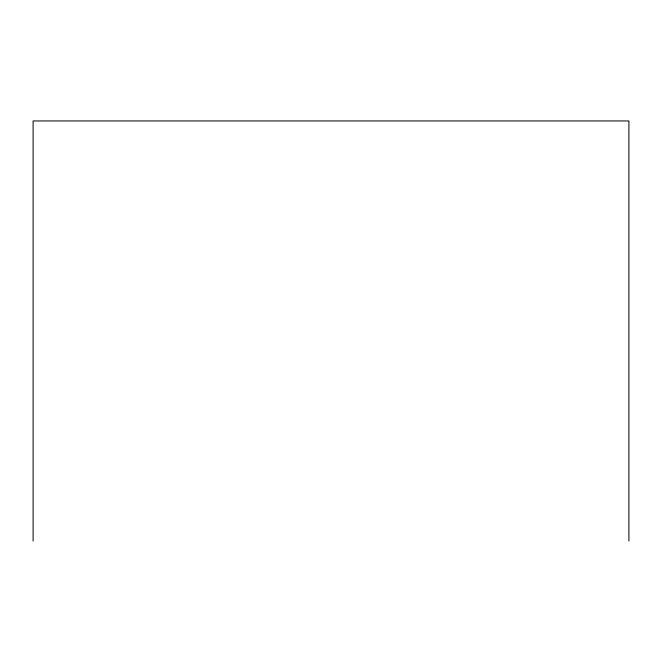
<?xml version="1.0" encoding="UTF-8"?>
<svg xmlns="http://www.w3.org/2000/svg" width="662" height="662" viewBox="0 0 662 662"><rect width="100%" height="100%" fill="white"/><g stroke="black" fill="none" stroke-linecap="round" stroke-linejoin="round"><path stroke-width="0.99" d="M628.9 541.044L628.9 120.956L33.1 120.956L33.1 541.044"/></g></svg>
